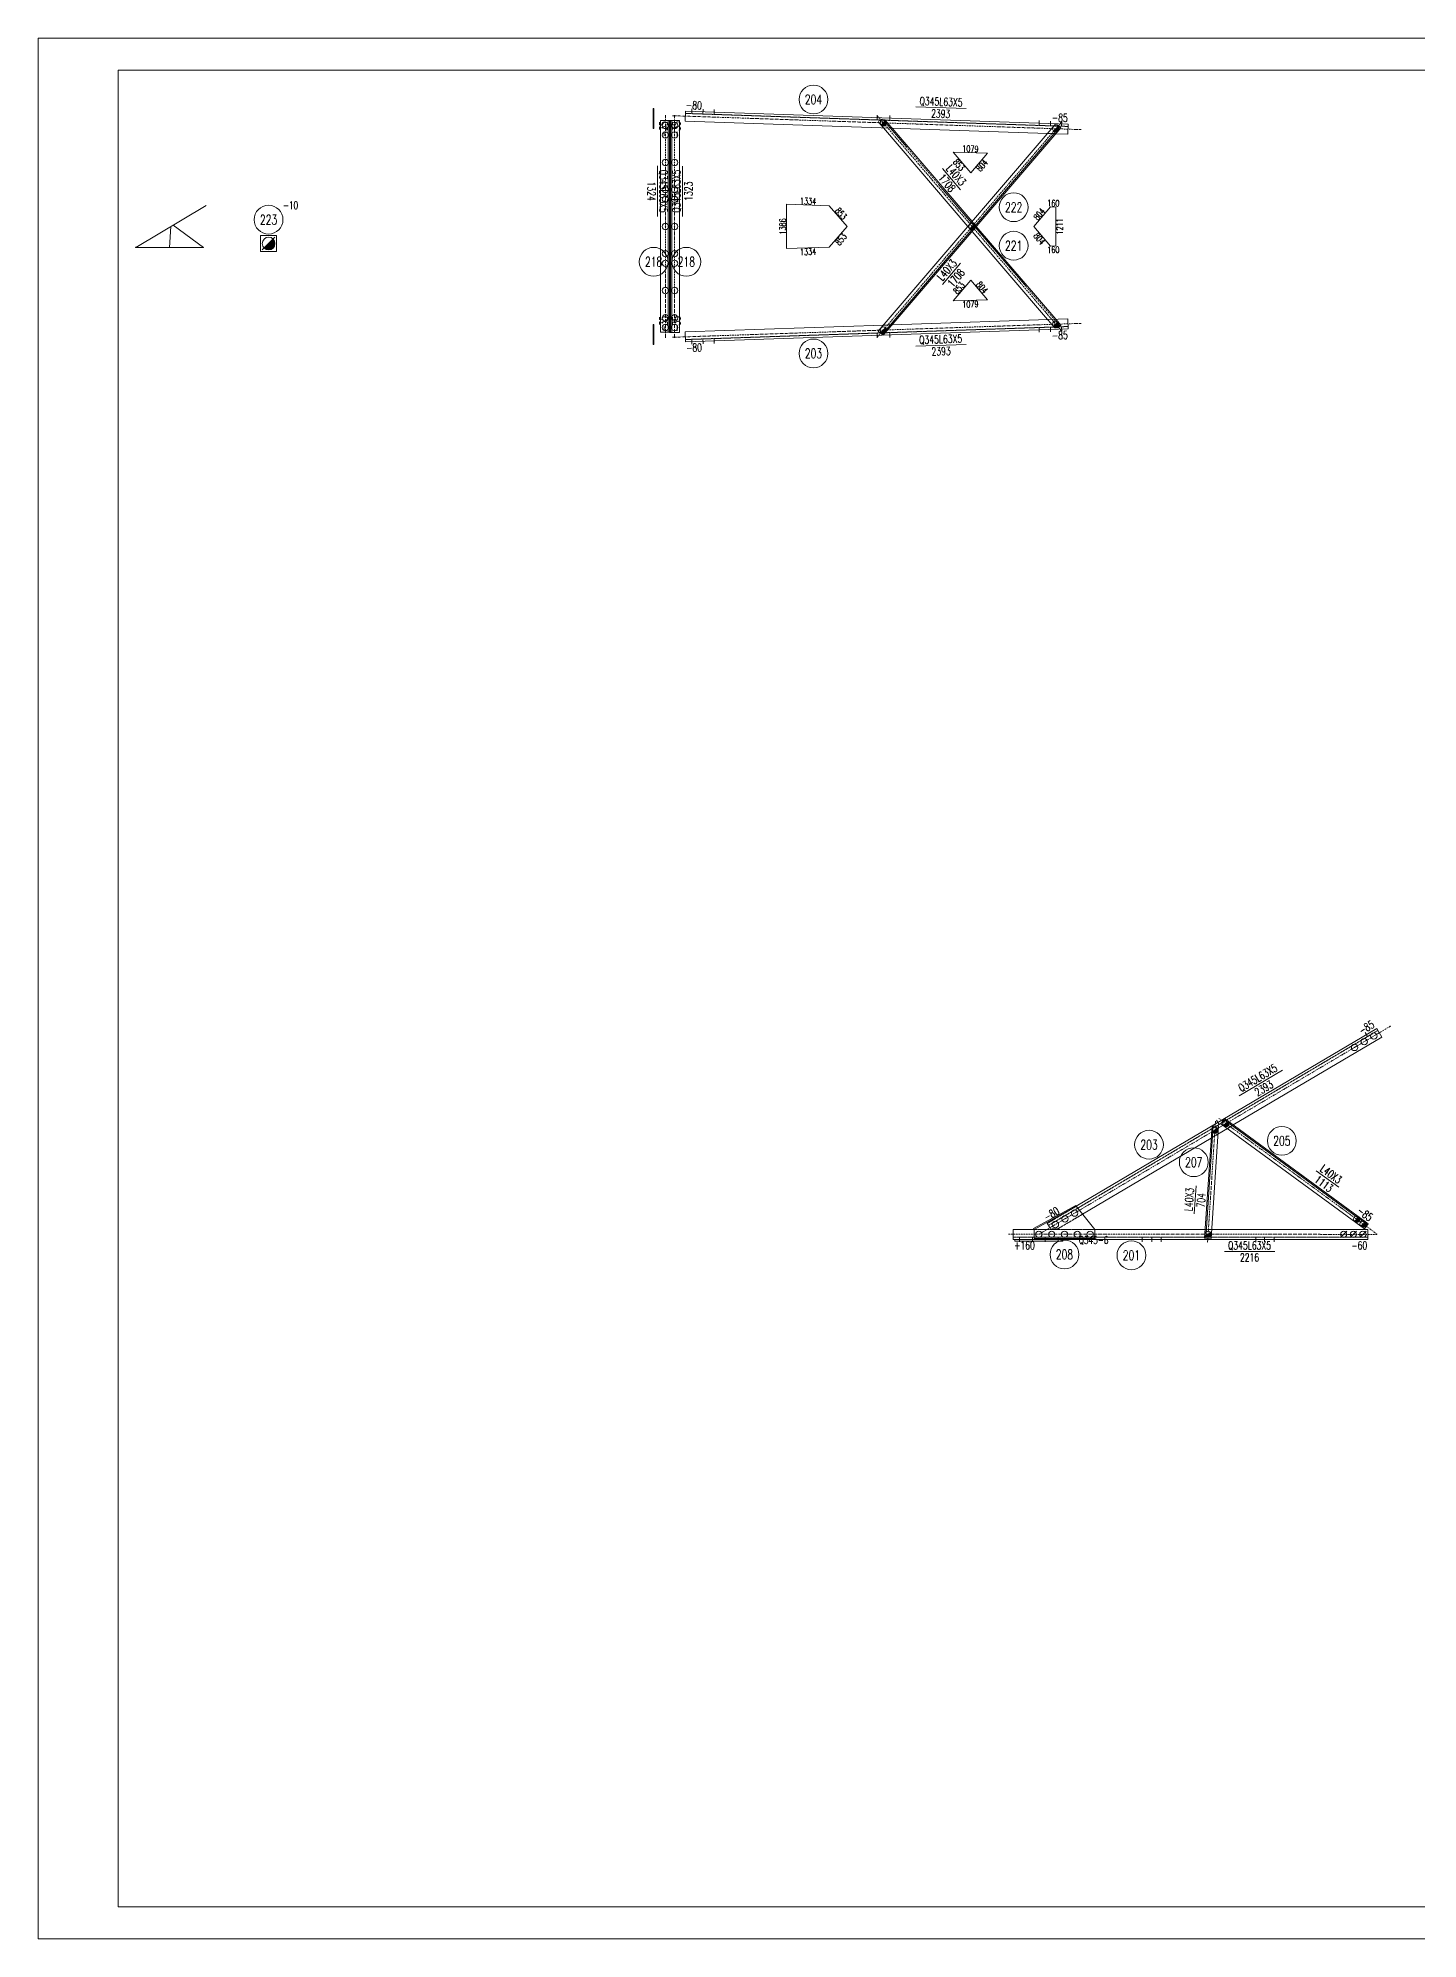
# Model space of a CAD drawing. Extents: x -62666 to 126696, y -48828 to 60042.
# Drawn here: x -62666 to -54043, y 24002 to 35882 of the extents above; entities that cross this region are included whole.
import ezdxf
from ezdxf.enums import TextEntityAlignment as Align

# ---------------------------------------------------------------- set-up
doc = ezdxf.new("R2010")
doc.units = 0
doc.header["$MEASUREMENT"] = 0
doc.linetypes.add('Dash', pattern=[2.75, 2, -0.75])
doc.linetypes.add('DashDot', pattern=[15.6, 9, -3, 0.6, -3])
doc.layers.get('0').update_dxf_attribs({"linetype": 'CONTINUOUS', "lineweight": 25})
doc.styles.get("Standard").update_dxf_attribs({"font": 'simplex.shx', "width": 0.7, "height": 3, "bigfont": 'gbhzfs.shx'})

# ---------------------------------------------------------------- blocks, each defined once
blk = doc.blocks.new('M20X55S')
at = {"color": 3, "linetype": 'Continuous', "lineweight": 13}
blk.add_line((-1, -1), (1, 1), dxfattribs=at)
blk.add_circle((0, 0), 1, dxfattribs=at)
blk = doc.blocks.new('M16X40S')
at = {"color": 3, "linetype": 'Continuous', "lineweight": 13}
blk.add_line((-0.707, -0.707), (0.707, 0.707), dxfattribs=at)
blk.add_circle((0, 0), 1, dxfattribs=at)
for radius in [0.9, 0.8, 0.7, 0.6, 0.5, 0.4, 0.3, 0.2, 0.1]:
    blk.add_arc((0, 0), radius, 225, 45, dxfattribs=at)
blk = doc.blocks.new('M20X45S')
at = {"color": 3, "linetype": 'Continuous', "lineweight": 13}
blk.add_circle((0, 0), 1, dxfattribs=at)
blk = doc.blocks.new('DefaultBolt')
at = {"color": 3, "linetype": 'Continuous', "lineweight": 13}
for p, q in [((-0.1, -0.1), (0.1, 0.1)), ((0.1, -0.1), (-0.1, 0.1))]:
    blk.add_line(p, q, dxfattribs=at)
blk.add_circle((0, 0), 1, dxfattribs=at)
blk = doc.blocks.new('M16X50S')
at = {"color": 3, "linetype": 'Continuous', "lineweight": 13}
blk.add_line((-1, -1), (1, 1), dxfattribs=at)
blk.add_circle((0, 0), 1, dxfattribs=at)
for radius in [0.9, 0.8, 0.7, 0.6, 0.5, 0.4, 0.3, 0.2, 0.1]:
    blk.add_arc((0, 0), radius, 225, 45, dxfattribs=at)

msp = doc.modelspace()

# ---------------------------------------------------------------- linework, layer by layer
at = {"color": 7, "linetype": 'Continuous', "lineweight": 18}
for p, q in [((-62666.47025, 35881.84325), (-45846.47025, 35881.84325)), ((-62666.47025, 24001.84325), (-62666.47025, 35881.84325)), ((-62166.47025, 35681.84325), (-46046.47025, 35681.84325)), ((-62166.47025, 24201.84325), (-62166.47025, 35681.84325)), ((-62166.47025, 24201.84325), (-46046.47025, 24201.84325)), ((-62666.47025, 24001.84325), (-45846.47025, 24001.84325))]:
    msp.add_line(p, q, dxfattribs=at)
at = {"color": 1, "linetype": 'Dash', "lineweight": 0}
for p, q in [((-58621.51104, 35410.62071), (-56230.18643, 35329.24844)), ((-57398.70029, 35371.78384), (-57415.40566, 35357.46845)), ((-57415.40566, 35357.46845), (-57383.7027, 35320.47264)), ((-57374.62106, 35371.34708), (-57398.70029, 35371.78384)), ((-56280.34167, 34082.08172), (-57385.32294, 35371.5412)), ((-57329.44283, 35318.62628), (-57374.62106, 35371.34708)), ((-56305.95583, 35283.79895), (-56357.14095, 35285.54068)), ((-56855.45465, 34704.03281), (-56829.11581, 34673.29667)), ((-56802.77698, 34704.03281), (-56829.11581, 34734.76895)), ((-56357.14096, 34122.52494), (-56313.09949, 34071.13068)), ((-56274.26699, 34087.28732), (-56305.95585, 34124.26667)), ((-58621.51104, 33997.44491), (-56230.18643, 34078.81718)), ((-57329.44284, 34089.43934), (-57383.70272, 34087.59298)), ((-56313.09949, 34071.13068), (-56292.49103, 34071.67052)), ((-56292.49103, 34071.67052), (-56274.26699, 34087.28732)), ((-56351.77496, 28461.11991), (-54292.78774, 29679.98268)), ((-55293.08518, 29032.05475), (-55334.80122, 29007.36003)), ((-55196.70412, 29089.10964), (-55234.14294, 29066.94691)), ((-56359.41607, 28474.02779), (-56178.70662, 28581.00272)), ((-56138.65586, 28531.50058), (-56294.62344, 28439.17214)), ((-56061.95343, 28436.69424), (-56441.95342, 28436.7425)), ((-56338.53038, 28438.74624), (-56359.41607, 28474.02779)), ((-56294.62344, 28439.17214), (-56338.53038, 28438.74624)), ((-55332.3667, 28436.60159), (-55372.45331, 28436.60668)), ((-56571.95952, 28388.75901), (-54356.95486, 28388.47772)), ((-56562.01556, 28373.75774), (-56262.01556, 28373.71965))]:
    msp.add_line(p, q, dxfattribs=at)
at = {"color": 7, "linetype": 'Continuous', "lineweight": 13}
for p, q in [((-57181.64277, 35451.6768), (-56866.82498, 35440.96414)), ((-58795.3795, 34767.05706), (-58795.3795, 35082.05706)), ((-58638.865, 34767.00856), (-58638.865, 35082.00856)), ((-56900.8908, 34933.7874), (-57014.76327, 35066.67104)), ((-56900.8908, 34474.27822), (-57014.76327, 34341.39459)), ((-57181.64277, 33956.38882), (-56866.82498, 33967.10148)), ((-55160.49625, 29270.91078), (-54889.43066, 29431.37402)), ((-54679.06739, 28803.02937), (-54537.87334, 28699.64059)), ((-55429.70945, 28708.04999), (-55441.22901, 28533.42954)), ((-55252.80117, 28298.59148), (-54937.80118, 28298.55148))]:
    msp.add_line(p, q, dxfattribs=at)
at = {"color": 2, "linetype": 'DashDot', "lineweight": 0}
for p, q in [((-58745.865, 34007.60557), (-58745.865, 35400.46005)), ((-58702.0429, 35396.35122), (-56145.81374, 35309.36755)), ((-58688.3795, 34007.46005), (-58688.3795, 35400.60557)), ((-56269.9327, 34051.49327), (-57419.73995, 35393.2625)), ((-56269.9327, 35356.57233), (-57419.73995, 34014.80314)), ((-58702.0429, 34011.7144), (-56145.81374, 34098.69806)), ((-56411.95709, 28405.7384), (-54210.98314, 29708.65335)), ((-55307.84968, 29112.07659), (-55358.07546, 28350.72368)), ((-55287.00302, 29130.44207), (-54296.91458, 28405.45373)), ((-56601.95736, 28405.76282), (-54296.9527, 28405.4701))]:
    msp.add_line(p, q, dxfattribs=at)
at = {"color": 7, "linetype": 'Continuous', "lineweight": 0}
for p, q in [((-58728.865, 34042.60557), (-58728.865, 35365.46005)), ((-58705.3795, 34042.46005), (-58705.3795, 35365.60557)), ((-56280.34167, 35325.98388), (-57391.10694, 34029.7748)), ((-62056.12976, 34573.71337), (-61615.96806, 34834.35225)), ((-61836.04891, 34704.03281), (-61844.62935, 34573.71342)), ((-61822.2816, 34712.18516), (-61633.12623, 34573.71379)), ((-62056.12981, 34573.71342), (-61633.12888, 34573.71342)), ((-55255.7088, 29122.40015), (-54358.40502, 28465.35301)), ((-55321.79844, 29082.93157), (-55368.07465, 28381.44853))]:
    msp.add_line(p, q, dxfattribs=at)
at = {"color": 1, "linetype": 'Continuous', "lineweight": 0}
for p, q in [((-56732.82116, 35161.71932), (-56948.46721, 35169.05735)), ((-56948.46721, 35169.05735), (-56837.50008, 35039.5641)), ((-56837.50008, 35039.5641), (-56732.82116, 35161.71932)), ((-57721.7924, 34833.52606), (-57988.42657, 34842.59912)), ((-57988.42657, 34842.59912), (-57988.42657, 34565.4665)), ((-57610.82528, 34704.03281), (-57721.7924, 34833.52606)), ((-56338.29395, 34826.18803), (-56442.97287, 34704.03281)), ((-56306.31246, 34825.09976), (-56338.29395, 34826.18803)), ((-56306.31246, 34582.96586), (-56306.31246, 34825.09976)), ((-57721.79241, 34574.53956), (-57610.82528, 34704.03281)), ((-56442.97287, 34704.03281), (-56338.29395, 34581.87759)), ((-57988.42657, 34565.4665), (-57721.79241, 34574.53956)), ((-56338.29395, 34581.87759), (-56306.31246, 34582.96586)), ((-56837.50009, 34368.50152), (-56948.46722, 34239.00827)), ((-56732.82117, 34246.3463), (-56837.50009, 34368.50152)), ((-56948.46722, 34239.00827), (-56732.82117, 34246.3463))]:
    msp.add_line(p, q, dxfattribs=at)
at = {"color": 7, "linetype": 'Continuous', "lineweight": 0}
for points in [[(-58822.81579, 35317.35793), (-58822.81579, 35442.32035)], [(-58822.81579, 35442.32035), (-58817.73012, 35442.32035)], [(-58817.73012, 35442.32035), (-58817.73012, 35317.35793)], [(-58623.14344, 35362.64847), (-58621.00091, 35425.61203)], [(-58621.00091, 35425.61203), (-56229.6763, 35344.23976)], [(-58817.73012, 35317.35793), (-58822.81579, 35317.35793)], [(-58713.865, 35365.46005), (-58776.865, 35365.46005)], [(-58776.865, 35365.46005), (-58776.865, 34042.60557)], [(-58720.3795, 34042.46005), (-58720.3795, 35365.60557)], [(-58720.3795, 35365.60557), (-58657.3795, 35365.60557)], [(-58713.865, 34042.60557), (-58713.865, 35365.46005)], [(-58657.3795, 35365.60557), (-58657.3795, 34042.46005)], [(-56357.14095, 35285.54068), (-58623.14344, 35362.64847)], [(-57415.40566, 34050.59719), (-56309.84599, 35340.7316)], [(-56274.26699, 35320.77828), (-57385.03225, 34024.5692)], [(-57383.7027, 35320.47264), (-56855.45465, 34704.03281)], [(-56829.11581, 34734.76895), (-57329.44283, 35318.62628)], [(-56309.84599, 35340.7316), (-56297.04704, 35340.29928)], [(-56231.81883, 35281.2762), (-56305.95583, 35283.79895)], [(-56297.04704, 35340.29928), (-56274.26699, 35320.77828)], [(-56229.6763, 35344.23976), (-56231.81883, 35281.2762)], [(-56305.95585, 34124.26667), (-56802.77698, 34704.03281)], [(-61175.7067, 34647.53281), (-61275.7067, 34647.53281)], [(-61275.7067, 34647.53281), (-61275.7067, 34547.53281)], [(-61175.7067, 34547.53281), (-61175.7067, 34647.53281)], [(-56829.11581, 34673.29667), (-56357.14096, 34122.52494)], [(-61275.7067, 34547.53281), (-61175.7067, 34547.53281)], [(-56231.81883, 34126.78942), (-57329.44284, 34089.43934)], [(-56229.6763, 34063.82586), (-56231.81883, 34126.78942)], [(-58817.73012, 34090.70769), (-58822.81579, 34090.70769)], [(-58822.81579, 34090.70769), (-58822.81579, 33965.74527)], [(-58817.73012, 33965.74527), (-58817.73012, 34090.70769)], [(-58776.865, 34042.60557), (-58713.865, 34042.60557)], [(-58657.3795, 34042.46005), (-58720.3795, 34042.46005)], [(-57383.70272, 34087.59298), (-58623.14344, 34045.41714)], [(-58623.14344, 34045.41714), (-58621.00091, 33982.45359)], [(-58621.00091, 33982.45359), (-56229.6763, 34063.82586)], [(-57385.03225, 34024.5692), (-57415.40566, 34050.59719)], [(-58822.81579, 33965.74527), (-58817.73012, 33965.74527)], [(-56178.70662, 28581.00272), (-54300.42885, 29692.89057)], [(-54268.3362, 29638.67745), (-55196.70412, 29089.10964)], [(-54300.42885, 29692.89057), (-54268.3362, 29638.67745)], [(-55274.61421, 29096.58183), (-55250.98244, 29128.85473)], [(-55250.98244, 29128.85473), (-54353.67867, 28471.80759)], [(-55334.80122, 29007.36003), (-56138.65586, 28531.50058)], [(-55329.78109, 29083.45817), (-55376.0573, 28381.97513)], [(-55336.14406, 28379.34209), (-55289.86784, 29080.82513)], [(-55289.86784, 29080.82513), (-55329.78109, 29083.45817)], [(-55234.14294, 29066.94691), (-55293.08518, 29032.05475)], [(-54377.31043, 28439.53469), (-55274.61421, 29096.58183)], [(-56181.5891, 28586.26497), (-56444.83687, 28442.00422)], [(-56178.70566, 28581.00325), (-56441.95342, 28436.7425)], [(-56441.95342, 28436.7425), (-56178.70566, 28581.00325)], [(-56178.70566, 28581.00325), (-56181.5891, 28586.26497)], [(-56061.95343, 28436.69424), (-56178.70566, 28581.00325)], [(-56571.95342, 28436.75901), (-56571.96142, 28373.75901)], [(-56441.95342, 28436.7425), (-56571.95342, 28436.75901)], [(-56444.83687, 28442.00422), (-56441.95342, 28436.7425)], [(-56441.95342, 28436.7425), (-56441.96079, 28378.7425)], [(-56061.96079, 28378.69424), (-56061.95343, 28436.69424)], [(-55372.45331, 28436.60668), (-56061.95343, 28436.69424)], [(-54356.94876, 28436.47772), (-55332.3667, 28436.60159)], [(-54353.67867, 28471.80759), (-54377.31043, 28439.53469)], [(-54356.95676, 28373.47772), (-54356.94876, 28436.47772)], [(-56571.96142, 28373.75901), (-56562.01556, 28373.75774)], [(-56562.01682, 28363.78215), (-56562.01556, 28373.75774)], [(-56262.01683, 28363.74405), (-56562.01682, 28363.78215)], [(-56562.01556, 28373.75774), (-56262.01556, 28373.71965)], [(-56441.96079, 28378.7425), (-56061.96079, 28378.69424)], [(-56262.01556, 28373.71965), (-56262.01683, 28363.74405)], [(-56262.01556, 28373.71965), (-54356.95676, 28373.47772)], [(-55376.0573, 28381.97513), (-55336.14406, 28379.34209)]]:
    msp.add_lwpolyline(points, dxfattribs=at)
at = {"color": 3, "linetype": 'Continuous', "lineweight": 20}
for points in [[(-58580.51392, 35439.24302), (-58581.53418, 35409.26037)], [(-58510.55441, 35436.86243), (-58511.57467, 35406.87978)], [(-58440.59491, 35434.48184), (-58441.61516, 35404.49919)], [(-57422.32993, 35399.8322), (-57423.35018, 35369.84955)], [(-57342.37659, 35397.11154), (-57343.39684, 35367.12889)], [(-56409.06205, 35365.3526), (-56410.08231, 35335.36996)], [(-56339.10255, 35362.97201), (-56340.1228, 35332.98937)], [(-56269.14304, 35360.59142), (-56270.16329, 35330.60877)], [(-58580.51392, 33968.8226), (-58581.53418, 33998.80525)], [(-58510.55441, 33971.20319), (-58511.57467, 34001.18584)], [(-58440.59491, 33973.58378), (-58441.61516, 34003.56643)], [(-57422.32993, 34008.23342), (-57423.35018, 34038.21607)], [(-57342.37659, 34010.95408), (-57343.39684, 34040.93673)], [(-56409.06205, 34042.71302), (-56410.08231, 34072.69566)], [(-56339.10255, 34045.09361), (-56340.1228, 34075.07625)], [(-56269.14304, 34047.4742), (-56270.16329, 34077.45684)], [(-54372.60939, 29667.59291), (-54357.32718, 29641.77714)], [(-55300.99122, 29118.01687), (-55285.70901, 29092.2011)], [(-56532.01746, 28358.75393), (-56532.01365, 28388.75393)], [(-56452.01746, 28358.74377), (-56452.01365, 28388.74377)], [(-56372.01746, 28358.73361), (-56372.01365, 28388.73361)], [(-56292.01746, 28358.72346), (-56292.01365, 28388.72346)], [(-55766.98706, 28358.65678), (-55766.98325, 28388.65678)], [(-55706.98706, 28358.64916), (-55706.98325, 28388.64916)], [(-55646.98706, 28358.64154), (-55646.98325, 28388.64154)], [(-55056.97827, 28358.56661), (-55056.97446, 28388.56661)], [(-55001.97827, 28358.55963), (-55001.97446, 28388.55963)], [(-54941.97827, 28358.55201), (-54941.97446, 28388.55201)]]:
    msp.add_lwpolyline(points, dxfattribs=at)
at = {"color": 7, "linetype": 'Continuous', "lineweight": 13}
for centre in [(-57820.52587, 35497.43067), (-61225.7067, 34746.53281), (-56569.34791, 34824.28931), (-58819.3795, 34483.50856), (-58614.865, 34483.55706), (-56569.34791, 34583.77631), (-57820.52587, 33910.63494), (-55723.5183, 28965.50742), (-54893.39257, 28989.71443), (-55443.99177, 28856.14727), (-56251.97336, 28279.71837), (-55833.63911, 28274.66524)]:
    msp.add_circle(centre, 90, dxfattribs=at)
at = {"color": 3, "linetype": 'Continuous', "lineweight": 13}
for centre in [(-61615.96806, 34834.35225), (-61836.04891, 34704.03281), (-61822.2816, 34712.18516), (-62056.12981, 34573.71342), (-62056.12976, 34573.71337), (-61844.62935, 34573.71342), (-61633.12888, 34573.71342), (-61633.12623, 34573.71379)]:
    msp.add_circle(centre, 0.2, dxfattribs=at)

# ---------------------------------------------------------------- block references
for name, p, xscale, yscale, zscale in [('M20X45S', (-58745.865, 35335.46005), 20.00000000000728, 20.00000000000728, 20.00000000000454), ('M20X45S', (-58745.865, 35275.46005), 20.00000000000728, 20.00000000000728, 20.00000000000454), ('M20X45S', (-58688.3795, 35335.60557), 20.00000000000728, 20.00000000000728, 20.00000000000454), ('M20X45S', (-58688.3795, 35275.60557), 20.00000000000728, 20.00000000000728, 20.00000000000454), ('M16X40S', (-57383.95144, 35351.49905), 20.00000000000728, 20.00000000000728, 20.00000000000454), ('M16X40S', (-56305.72119, 35314.8089), 20.00000000000728, 20.00000000000728, 20.00000000000454), ('DefaultBolt', (-58745.865, 35104.03281), 20.00000000000728, 20.00000000000728, 20.00000000000454), ('DefaultBolt', (-58688.3795, 35104.03281), 20.00000000000728, 20.00000000000728, 20.00000000000454), ('M20X45S', (-58745.865, 34934.03281), 20.00000000000728, 20.00000000000728, 20.00000000000454), ('M20X45S', (-58688.3795, 34934.03281), 20.00000000000728, 20.00000000000728, 20.00000000000454), ('M20X45S', (-58745.865, 34874.03281), 20.00000000000728, 20.00000000000728, 20.00000000000454), ('M20X45S', (-58688.3795, 34874.03281), 20.00000000000728, 20.00000000000728, 20.00000000000454), ('DefaultBolt', (-58745.865, 34704.03281), 20.00000000000728, 20.00000000000728, 20.00000000000454), ('DefaultBolt', (-58688.3795, 34704.03281), 20.00000000000728, 20.00000000000728, 20.00000000000454), ('M16X40S', (-56829.11581, 34704.03281), 20.00000000000728, 20.00000000000728, 20.00000000000454), ('M16X50S', (-61225.7067, 34597.53281), 40, 40, 39.99999999999772), ('M20X45S', (-58745.865, 34534.03281), 20.00000000000728, 20.00000000000728, 20.00000000000454), ('M20X45S', (-58745.865, 34474.03281), 20.00000000000728, 20.00000000000728, 20.00000000000454), ('M20X45S', (-58688.3795, 34534.03281), 20.00000000000728, 20.00000000000728, 20.00000000000454), ('M20X45S', (-58688.3795, 34474.03281), 20.00000000000728, 20.00000000000728, 20.00000000000454), ('DefaultBolt', (-58745.865, 34304.03281), 20.00000000000728, 20.00000000000728, 20.00000000000454), ('DefaultBolt', (-58688.3795, 34304.03281), 20.00000000000728, 20.00000000000728, 20.00000000000454), ('M20X45S', (-58745.865, 34132.60557), 20.00000000000728, 20.00000000000728, 20.00000000000454), ('M20X45S', (-58688.3795, 34132.46005), 20.00000000000728, 20.00000000000728, 20.00000000000454), ('M16X40S', (-56305.7212, 34093.25671), 20.00000000000728, 20.00000000000728, 20.00000000000454), ('M20X45S', (-58745.865, 34072.60557), 20.00000000000728, 20.00000000000728, 20.00000000000454), ('M20X45S', (-58688.3795, 34072.46005), 20.00000000000728, 20.00000000000728, 20.00000000000454), ('M16X40S', (-57383.95146, 34056.56657), 20.00000000000728, 20.00000000000728, 20.00000000000454), ('M20X45S', (-54439.02244, 29573.66047), 20.00000000000728, 20.00000000000728, 20.00000000000454), ('M20X45S', (-54378.78564, 29609.31896), 20.00000000000728, 20.00000000000728, 20.00000000000454), ('M20X45S', (-54318.54885, 29644.97746), 20.00000000000728, 20.00000000000728, 20.00000000000454), ('M16X40S', (-55242.6284, 29097.94825), 20.00000000000728, 20.00000000000728, 20.00000000000454), ('M16X40S', (-55311.47012, 29057.19588), 20.00000000000728, 20.00000000000728, 20.00000000000454), ('M20X45S', (-56248.45722, 28502.52575), 20.00000000000728, 20.00000000000728, 20.00000000000454), ('M20X45S', (-56188.22042, 28538.18425), 20.00000000000728, 20.00000000000728, 20.00000000000454), ('M16X40S', (-54426.02784, 28499.9964), 20.00000000000728, 20.00000000000728, 20.00000000000454), ('M20X45S', (-56411.95736, 28405.73869), 20.00000000000728, 20.00000000000728, 20.00000000000454), ('M20X45S', (-56331.95736, 28405.72853), 20.00000000000728, 20.00000000000728, 20.00000000000454), ('M20X45S', (-56308.69401, 28466.86725), 20.00000000000728, 20.00000000000728, 20.00000000000454), ('M20X45S', (-56251.95736, 28405.71837), 20.00000000000728, 20.00000000000728, 20.00000000000454), ('M20X45S', (-56171.95736, 28405.70821), 20.00000000000728, 20.00000000000728, 20.00000000000454), ('M20X45S', (-56091.95736, 28405.69805), 20.00000000000728, 20.00000000000728, 20.00000000000454), ('M16X40S', (-55354.45503, 28405.60439), 20.00000000000728, 20.00000000000728, 20.00000000000454), ('M20X55S', (-54506.9527, 28405.49677), 20.00000000000728, 20.00000000000728, 20.00000000000454), ('M20X55S', (-54446.9527, 28405.48915), 20.00000000000728, 20.00000000000728, 20.00000000000454), ('M20X55S', (-54386.9527, 28405.48153), 20.00000000000728, 20.00000000000728, 20.00000000000454), ('M16X40S', (-54385.68772, 28470.45751), 20.00000000000728, 20.00000000000728, 20.00000000000454)]:
    msp.add_blockref(name, p, dxfattribs=dict(at, xscale=xscale, yscale=yscale, zscale=zscale))

# ---------------------------------------------------------------- texts
at = {"color": 7, "linetype": 'Continuous', "lineweight": 13, "width": 0.7}
for s, p in [('204', (-57820.52587, 35497.43067)), ('222', (-56569.34791, 34824.28931)), ('223', (-61225.7067, 34746.53281)), ('221', (-56569.34791, 34583.77631)), ('218', (-58819.3795, 34483.50856)), ('218', (-58614.865, 34483.55706)), ('203', (-57820.52587, 33910.63494)), ('203', (-55723.5183, 28965.50742)), ('205', (-54893.39257, 28989.71443)), ('207', (-55443.99177, 28856.14727)), ('208', (-56251.97336, 28279.71837)), ('201', (-55833.63911, 28274.66524))]:
    msp.add_text(s, height=60, dxfattribs=at).set_placement(p, align=Align.MIDDLE_CENTER)
for s, rotation, p in [('-80', 358.051084562, (-58567.25596, 35461.3049)), ('Q345L63X5', 358.051084562, (-57022.95856, 35483.79878)), ('2393', 358.051084562, (-57025.50919, 35408.84216)), ('-85', 358.051084562, (-56280.87062, 35383.50351)), ('-35', 90, (-58757.8795, 35313.10557)), ('-35', 90, (-58676.365, 35312.96005)), ('Q345L63X5', 270, (-58757.8795, 34924.55706)), ('Q345L63X5', 90, (-58676.365, 34924.50856)), ('L40X3', 310.594385179, (-56929.35197, 35024.63046)), ('1324', 270, (-58832.8795, 34924.55706)), ('1323', 90, (-58601.365, 34924.50856)), ('1708', 310.594385179, (-56986.3021, 34975.82797)), ('L40X3', 49.405614021, (-56986.3021, 34432.23765)), ('1708', 49.405614021, (-56929.35197, 34383.43516)), ('-35', 90, (-58757.8795, 34094.96005)), ('-35', 90, (-58676.365, 34095.10557)), ('Q345L63X5', 1.948915438, (-57025.50919, 33999.22346)), ('-85', 1.948915438, (-56280.87062, 34024.56211)), ('-80', 1.948915438, (-58567.25596, 33946.76072)), ('2393', 1.948915438, (-57022.95856, 33924.26684)), ('-85', 30.624344633, (-54364.70921, 29698.41641)), ('Q345L63X5', 30.624344633, (-55044.06622, 29383.41211)), ('2393', 30.624344633, (-55005.86069, 29318.87269)), ('1113', 323.786694539, (-54630.62515, 28721.07914)), ('L40X3', 323.786694539, (-54586.31559, 28781.59082)), ('L40X3', 86.225716899, (-55472.8879, 28623.20824)), ('704', 86.225716899, (-55398.05057, 28618.27129)), ('-80', 30.624344633, (-56333.34124, 28533.04138)), ('-85', 323.786694539, (-54373.8821, 28533.08006)), ('+160', 359.992723855, (-56501.96619, 28336.25012)), ('Q345L63X5', 359.992723855, (-55095.29641, 28336.07148)), ('2216', 359.992723855, (-55095.30594, 28261.07148)), ('-60', 359.992723855, (-54409.46153, 28335.98438))]:
    msp.add_text(s, height=50, rotation=rotation, dxfattribs=at).set_placement(p, align=Align.MIDDLE_CENTER)
at = {"color": 7, "linetype": 'Continuous', "lineweight": 20, "width": 0.7}
for s, rotation, p in [('1079', 358.051084562, (-56839.82798, 35189.37445)), ('853', 310.594385179, (-56911.20769, 35088.69393)), ('804', 49.405614021, (-56766.93658, 35085.02491)), ('1334', 358.051084562, (-57854.29328, 34862.0487)), ('853', 310.594385179, (-57648.0848, 34784.39623)), ('804', 49.405614021, (-56408.85745, 34780.72721)), ('160', 358.051084562, (-56321.487, 34849.63001)), ('1386', 90, (-58012.42657, 34704.03281)), ('1211', 90, (-56282.31246, 34704.03281)), ('853', 49.405614021, (-57648.0848, 34623.66939)), ('804', 310.594385179, (-56408.85745, 34627.3384)), ('160', 1.948915438, (-56321.487, 34558.43561)), ('1334', 1.948915438, (-57854.29328, 34546.01692)), ('853', 49.405614021, (-56911.2077, 34319.37169)), ('804', 310.594385179, (-56766.93659, 34323.04071)), ('1079', 1.948915438, (-56839.82799, 34218.69117))]:
    msp.add_text(s, height=40, rotation=rotation, dxfattribs=at).set_placement(p, align=Align.MIDDLE_CENTER)
at = {"color": 7, "linetype": 'Continuous', "lineweight": 13, "width": 0.7}
for s, p in [('-10', (-61135.7067, 34836.53281)), ('Q345-6', (-56161.97336, 28369.71837))]:
    msp.add_text(s, height=48, dxfattribs=at).set_placement(p, align=Align.MIDDLE_LEFT)

doc.saveas('drawing.dxf')
